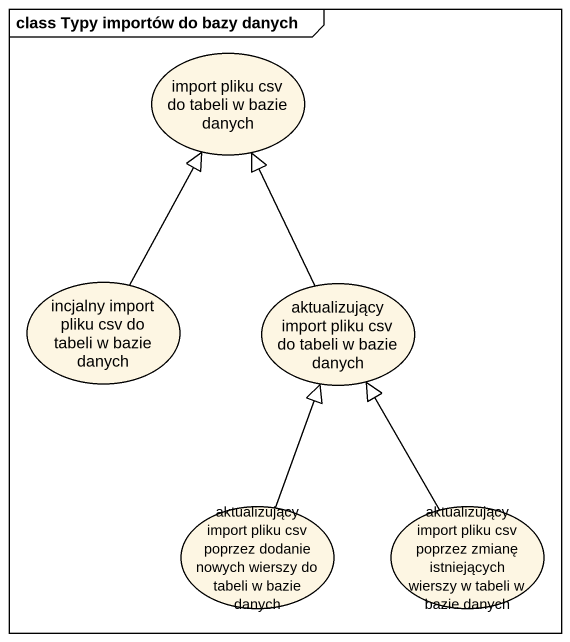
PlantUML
@startuml
mainframe class Typy importów do bazy danych
usecase "import pliku csv do tabeli w bazie danych" as import_pliku_csv_do_tabeli
usecase "incjalny import pliku csv do tabeli w bazie danych" as incjalny_import_pliku_csv
usecase "aktualizujący import pliku csv do tabeli w bazie danych" as aktualizujący_import_pliku
usecase "aktualizujący import pliku csv poprzez dodanie nowych wierszy do tabeli w bazie danych" as aktualizujący_import_pliku_2
usecase "aktualizujący import pliku csv poprzez zmianę istniejących wierszy w tabeli w bazie danych" as aktualizujący_import_pliku_3
incjalny_import_pliku_csv -up-|> import_pliku_csv_do_tabeli
aktualizujący_import_pliku -up-|> import_pliku_csv_do_tabeli
aktualizujący_import_pliku_2 -up-|> aktualizujący_import_pliku
aktualizujący_import_pliku_3 -up-|> aktualizujący_import_pliku
@enduml
